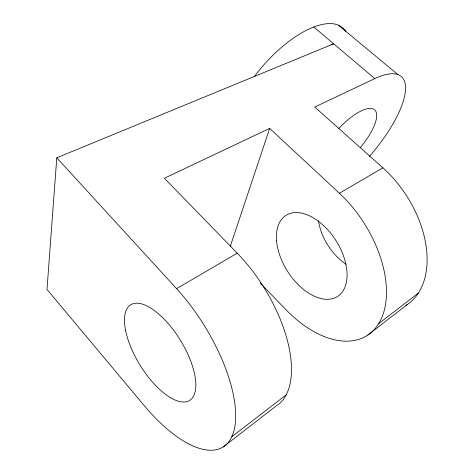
<?xml version="1.0" encoding="UTF-8"?>
<svg xmlns="http://www.w3.org/2000/svg" width="474" height="474" viewBox="0 0 474 474"><rect width="100%" height="100%" fill="white"/><g stroke="black" fill="none" stroke-linecap="round" stroke-linejoin="round"><path stroke-width="0.71" d="M56.785 157.806L46.997 289.478L144.54 405.975A112.83 47.833 58.3 0 0 233.854 431.079A112.83 47.833 58.3 0 0 176.601 288.678L56.785 157.806L333.672 43.809A81.641 33.275 -48.7 0 0 331.255 44.852M230.222 246.504L269.676 128.383L339.425 193.279A96.412 57.721 57.5 0 1 381.286 318.741A96.412 57.721 57.5 0 1 286.183 309.907L260.06 282.942M223.195 446.964L276.632 405.62A106.763 52.146 58.1 0 0 237.237 253.152L164.383 178.248L269.676 128.383M367.848 335.041L407.095 304.681M231.816 436.732L286.207 394.842M378.679 323.629L418.311 293.11M176.601 288.678L237.237 253.152M339.425 193.279L382.874 167.82L314.76 107.035L374.833 78.583A83.507 29.187 -48.3 0 1 405.483 90.19A83.507 29.187 -48.3 0 1 369.442 156.396M338.56 25.276L397.87 74.584M313.818 27.036L374.833 78.583M382.874 167.82A91.956 59.422 57.2 0 1 405.904 305.452M345.907 264.214A45.842 29.536 57.3 0 1 318.457 220.825M338.815 128.365A41.605 14.493 -48.3 0 1 374.697 109.867A41.605 14.493 -48.3 0 1 360.27 147.675M254.271 76.681A80.74 35.171 -49 0 1 345.653 31.325M125.527 330.159A56.157 23.7 58.4 0 0 184.973 401.946A56.157 23.7 58.4 0 0 170.03 325.727A56.157 23.7 58.4 0 0 125.527 330.159M276.555 240.602A48.046 28.671 57.6 0 0 332.191 298.744A48.046 28.671 57.6 0 0 326.515 228.48A48.046 28.671 57.6 0 0 276.555 240.602"/></g></svg>
